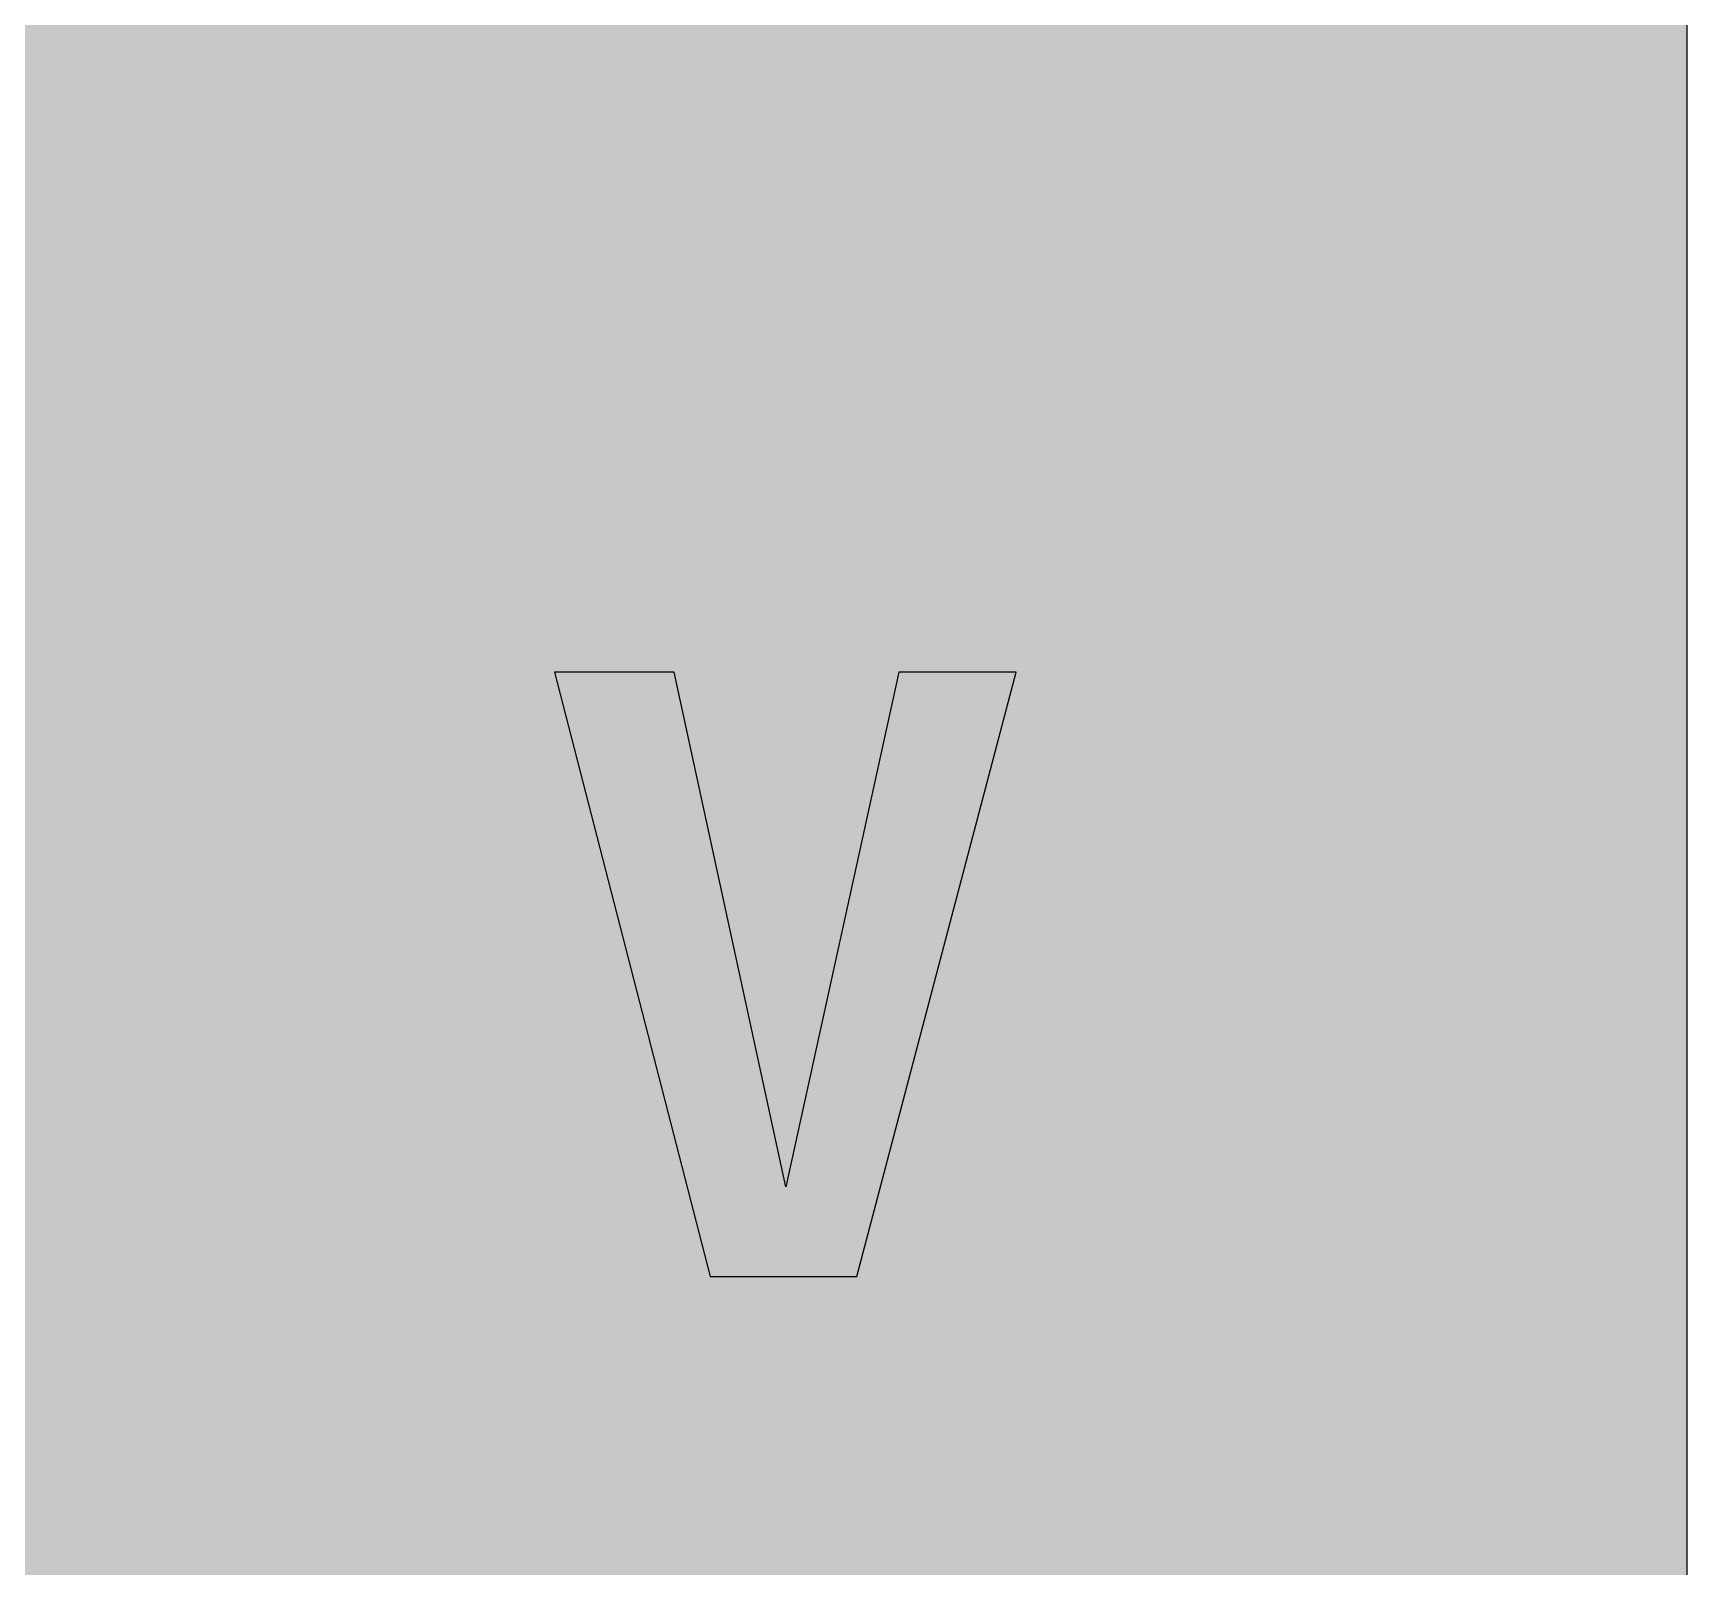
# Model space of a CAD drawing. Header units: millimetres. Extents: x 0 to 212, y 0 to 212.
# Drawn here: x 161.5 to 211.7, y 105.9 to 152.5 of the extents above; entities that cross this region are included whole.
import ezdxf

# ---------------------------------------------------------------- set-up
doc = ezdxf.new("R2010")
doc.units = ezdxf.units.MM

msp = doc.modelspace()

# ---------------------------------------------------------------- hatches: boundary and pattern name
for color, points in [(254, [(14.1633, 0.0536), (13.9878, 0.0533), (13.8125, 0.0559), (13.6373, 0.061), (13.462, 0.0686), (13.2893, 0.0787), (13.114, 0.0914), (12.9413, 0.1041), (12.7686, 0.1219), (12.5959, 0.1397), (12.4231, 0.16), (12.2504, 0.1829), (12.0777, 0.2057), (11.9075, 0.2337), (11.7373, 0.2616), (11.5672, 0.2921), (11.397, 0.3251), (11.2268, 0.3607), (11.0592, 0.3988), (10.8915, 0.4369), (10.7239, 0.4775), (10.5562, 0.5207), (10.3886, 0.5664), (10.2235, 0.6121), (10.0584, 0.6629), (9.8933, 0.7137), (9.7307, 0.7671), (9.5682, 0.8204), (9.4056, 0.8788), (9.2431, 0.9373), (9.083, 0.9982), (8.923, 1.0617), (8.763, 1.1252), (8.6055, 1.1938), (8.4455, 1.2624), (8.2906, 1.331), (8.1331, 1.4046), (7.9781, 1.4783), (7.8232, 1.5545), (7.6708, 1.6332), (7.5184, 1.7145), (7.366, 1.7958), (7.2161, 1.8796), (7.0663, 1.966), (6.919, 2.0523), (6.7716, 2.1438), (6.6243, 2.2352), (6.4795, 2.3266), (6.3348, 2.4232), (6.19, 2.5197), (6.0477, 2.6187), (5.908, 2.7178), (5.7683, 2.8194), (5.6286, 2.9235), (5.4915, 3.0302), (5.3543, 3.1369), (5.2197, 3.2461), (5.0851, 3.3579), (4.953, 3.4722), (4.8209, 3.5865), (4.6914, 3.7033), (4.5644, 3.8202), (4.4348, 3.9395), (4.3104, 4.0615), (4.1859, 4.1859), (4.0615, 4.3104), (3.9395, 4.4348), (3.8202, 4.5618), (3.7033, 4.6914), (3.5865, 4.8209), (3.4722, 4.953), (3.3579, 5.0851), (3.2487, 5.2197), (3.1369, 5.3543), (3.0302, 5.4915), (2.9235, 5.6286), (2.8194, 5.7683), (2.7178, 5.908), (2.6187, 6.0477), (2.5197, 6.19), (2.4232, 6.3348), (2.3266, 6.477), (2.2352, 6.6243), (2.1438, 6.7691), (2.0523, 6.9164), (1.966, 7.0663), (1.8796, 7.2161), (1.7958, 7.366), (1.7145, 7.5184), (1.6332, 7.6708), (1.5545, 7.8232), (1.4783, 7.9781), (1.4046, 8.1331), (1.331, 8.2906), (1.2598, 8.4455), (1.1913, 8.603), (1.1252, 8.763), (1.0592, 8.923), (0.9982, 9.083), (0.9373, 9.2431), (0.8763, 9.4056), (0.8204, 9.5682), (0.7645, 9.7307), (0.7112, 9.8933), (0.6604, 10.0584), (0.6121, 10.2235), (0.5639, 10.3911), (0.5207, 10.5562), (0.4775, 10.7239), (0.4343, 10.8915), (0.3962, 11.0592), (0.3607, 11.2268), (0.3251, 11.397), (0.2921, 11.5672), (0.2616, 11.7373), (0.2311, 11.9075), (0.2057, 12.0802), (0.1803, 12.2504), (0.1575, 12.4231), (0.1372, 12.5959), (0.1194, 12.7686), (0.1041, 12.9413), (0.0889, 13.1166), (0.0787, 13.2893), (0.0686, 13.4645), (0.061, 13.6373), (0.0559, 13.8125), (0.0508, 13.9878), (0.0508, 14.163), (0.0522, 197.6092), (0.0508, 197.7822), (0.0559, 197.9574), (0.061, 198.1327), (0.0686, 198.308), (0.0787, 198.4807), (0.0889, 198.6559), (0.1041, 198.8287), (0.1194, 199.0014), (0.1372, 199.1741), (0.1575, 199.3468), (0.1803, 199.5195), (0.2057, 199.6923), (0.2311, 199.8624), (0.2616, 200.0326), (0.2921, 200.2028), (0.3251, 200.373), (0.3607, 200.5432), (0.3962, 200.7108), (0.4343, 200.8784), (0.4775, 201.0461), (0.5207, 201.2137), (0.5639, 201.3814), (0.6121, 201.5465), (0.6604, 201.7116), (0.7112, 201.8767), (0.7645, 202.0392), (0.8204, 202.2018), (0.8763, 202.3643), (0.9373, 202.5269), (0.9982, 202.6869), (1.0592, 202.8469), (1.1252, 203.007), (1.1913, 203.1644), (1.2598, 203.3245), (1.331, 203.4794), (1.4046, 203.6369), (1.4783, 203.7918), (1.5545, 203.9468), (1.6332, 204.0992), (1.7145, 204.2516), (1.7958, 204.404), (1.8796, 204.5538), (1.966, 204.7037), (2.0523, 204.851), (2.1438, 204.9983), (2.2352, 205.1456), (2.3266, 205.2904), (2.4232, 205.4352), (2.5197, 205.58), (2.6187, 205.7222), (2.7178, 205.8619), (2.8194, 206.0016), (2.9235, 206.1413), (3.0302, 206.2785), (3.1369, 206.4156), (3.2487, 206.5503), (3.3579, 206.6849), (3.4722, 206.817), (3.5865, 206.949), (3.7033, 207.0786), (3.8202, 207.2056), (3.9395, 207.3351), (4.0615, 207.4596), (4.1859, 207.584), (4.3104, 207.7085), (4.4348, 207.8304), (4.5644, 207.9498), (4.6914, 208.0666), (4.8209, 208.1835), (4.953, 208.2978), (5.0851, 208.4121), (5.2197, 208.5213), (5.3543, 208.6331), (5.4915, 208.7397), (5.6286, 208.8464), (5.7683, 208.9506), (5.908, 209.0522), (6.0477, 209.1512), (6.19, 209.2503), (6.3348, 209.3468), (6.4795, 209.4433), (6.6243, 209.5348), (6.7716, 209.6262), (6.919, 209.7176), (7.0663, 209.804), (7.2161, 209.8904), (7.366, 209.9742), (7.5184, 210.0555), (7.6708, 210.1367), (7.8232, 210.2155), (7.9781, 210.2917), (8.1331, 210.3653), (8.2906, 210.439), (8.4455, 210.5101), (8.6055, 210.5787), (8.763, 210.6447), (8.923, 210.7108), (9.083, 210.7717), (9.2431, 210.8327), (9.4056, 210.8937), (9.5682, 210.9495), (9.7307, 211.0054), (9.8933, 211.0588), (10.0584, 211.1096), (10.2235, 211.1578), (10.3886, 211.2061), (10.5562, 211.2493), (10.7239, 211.2924), (10.8915, 211.3356), (11.0592, 211.3737), (11.2268, 211.4093), (11.397, 211.4448), (11.5672, 211.4779), (11.7373, 211.5083), (11.9075, 211.5388), (12.0777, 211.5642), (12.2504, 211.5896), (12.4231, 211.6125), (12.5959, 211.6328), (12.7686, 211.6506), (12.9413, 211.6658), (13.114, 211.6811), (13.2893, 211.6912), (13.462, 211.7014), (13.6373, 211.709), (13.8125, 211.7141), (13.9878, 211.7192), (14.163, 211.7192), (197.6078, 211.7203), (197.7822, 211.7192), (197.9574, 211.7141), (198.1327, 211.709), (198.3054, 211.7014), (198.4807, 211.6912), (198.6534, 211.6811), (198.8287, 211.6658), (199.0014, 211.6506), (199.1741, 211.6328), (199.3468, 211.6125), (199.5195, 211.5896), (199.6897, 211.5642), (199.8624, 211.5388), (200.0326, 211.5083), (200.2028, 211.4779), (200.373, 211.4448), (200.5432, 211.4093), (200.7108, 211.3737), (200.8784, 211.3356), (201.0461, 211.2924), (201.2137, 211.2493), (201.3788, 211.2061), (201.5465, 211.1578), (201.7116, 211.1096), (201.8767, 211.0588), (202.0392, 211.0054), (202.2018, 210.9495), (202.3643, 210.8937), (202.5269, 210.8327), (202.6869, 210.7717), (202.8469, 210.7108), (203.007, 210.6447), (203.167, 210.5787), (203.3245, 210.5101), (203.4794, 210.439), (203.6369, 210.3653), (203.7918, 210.2917), (203.9468, 210.2155), (204.0992, 210.1367), (204.2516, 210.0555), (204.404, 209.9742), (204.5538, 209.8904), (204.7037, 209.804), (204.8535, 209.7176), (205.0009, 209.6262), (205.1456, 209.5348), (205.293, 209.4433), (205.4352, 209.3468), (205.58, 209.2503), (205.7222, 209.1512), (205.8619, 209.0522), (206.0016, 208.9506), (206.1413, 208.8464), (206.2785, 208.7397), (206.4156, 208.6331), (206.5503, 208.5213), (206.6849, 208.4121), (206.817, 208.2978), (206.949, 208.1835), (207.0786, 208.0666), (207.2081, 207.9498), (207.3351, 207.8304), (207.4596, 207.7085), (207.584, 207.584), (207.7085, 207.4596), (207.8304, 207.3351), (207.9498, 207.2056), (208.0666, 207.0786), (208.1835, 206.949), (208.2978, 206.817), (208.4121, 206.6849), (208.5238, 206.5503), (208.6331, 206.4156), (208.7397, 206.2785), (208.8464, 206.1413), (208.9506, 206.0016), (209.0522, 205.8619), (209.1512, 205.7222), (209.2503, 205.58), (209.3468, 205.4352), (209.4433, 205.2904), (209.5348, 205.1456), (209.6262, 204.9983), (209.7176, 204.851), (209.804, 204.7037), (209.8904, 204.5538), (209.9742, 204.404), (210.0555, 204.2516), (210.1367, 204.0992), (210.2155, 203.9468), (210.2917, 203.7918), (210.3653, 203.6369), (210.439, 203.4794), (210.5076, 203.3245), (210.5762, 203.1644), (210.6447, 203.007), (210.7082, 202.8469), (210.7717, 202.6869), (210.8327, 202.5269), (210.8911, 202.3643), (210.9495, 202.2018), (211.0029, 202.0392), (211.0562, 201.8767), (211.107, 201.7116), (211.1578, 201.5465), (211.2035, 201.3814), (211.2493, 201.2137), (211.2924, 201.0461), (211.3331, 200.8784), (211.3712, 200.7108), (211.4093, 200.5432), (211.4448, 200.373), (211.4779, 200.2028), (211.5083, 200.0326), (211.5363, 199.8624), (211.5642, 199.6923), (211.5871, 199.5195), (211.6099, 199.3468), (211.6303, 199.1741), (211.648, 199.0014), (211.6658, 198.8287), (211.6785, 198.6559), (211.6912, 198.4807), (211.7014, 198.308), (211.709, 198.1327), (211.7141, 197.9574), (211.7166, 197.7822), (211.7166, 197.6069), (211.7189, 14.1647), (211.7166, 13.9878), (211.7141, 13.8125), (211.709, 13.6373), (211.7014, 13.4645), (211.6912, 13.2893), (211.6785, 13.1166), (211.6658, 12.9413), (211.648, 12.7686), (211.6303, 12.5959), (211.6099, 12.4231), (211.5871, 12.2504), (211.5642, 12.0802), (211.5363, 11.9075), (211.5083, 11.7373), (211.4779, 11.5672), (211.4448, 11.397), (211.4093, 11.2268), (211.3712, 11.0592), (211.3331, 10.8915), (211.2924, 10.7239), (211.2493, 10.5562), (211.2035, 10.3911), (211.1578, 10.2235), (211.107, 10.0584), (211.0562, 9.8933), (211.0029, 9.7307), (210.9495, 9.5682), (210.8911, 9.4056), (210.8327, 9.2431), (210.7717, 9.083), (210.7082, 8.923), (210.6447, 8.763), (210.5762, 8.603), (210.5076, 8.4455), (210.439, 8.2906), (210.3653, 8.1331), (210.2917, 7.9781), (210.2155, 7.8232), (210.1367, 7.6708), (210.0555, 7.5184), (209.9742, 7.366), (209.8904, 7.2161), (209.804, 7.0663), (209.7176, 6.9164), (209.6262, 6.7691), (209.5348, 6.6243), (209.4433, 6.477), (209.3468, 6.3348), (209.2503, 6.19), (209.1512, 6.0477), (209.0522, 5.908), (208.9506, 5.7683), (208.8464, 5.6286), (208.7397, 5.4915), (208.6331, 5.3543), (208.5238, 5.2197), (208.4121, 5.0851), (208.2978, 4.953), (208.1835, 4.8209), (208.0666, 4.6914), (207.9498, 4.5618), (207.8304, 4.4348), (207.7085, 4.3104), (207.584, 4.1859), (207.4596, 4.0615), (207.3351, 3.9395), (207.2081, 3.8202), (207.0786, 3.7033), (206.949, 3.5865), (206.817, 3.4722), (206.6849, 3.3579), (206.5503, 3.2461), (206.4156, 3.1369), (206.2785, 3.0302), (206.1413, 2.9235), (206.0016, 2.8194), (205.8619, 2.7178), (205.7222, 2.6187), (205.58, 2.5197), (205.4352, 2.4232), (205.293, 2.3266), (205.1456, 2.2352), (205.0009, 2.1438), (204.8535, 2.0523), (204.7037, 1.966), (204.5538, 1.8796), (204.404, 1.7958), (204.2516, 1.7145), (204.0992, 1.6332), (203.9468, 1.5545), (203.7918, 1.4783), (203.6369, 1.4046), (203.4794, 1.331), (203.3245, 1.2624), (203.167, 1.1938), (203.007, 1.1252), (202.8469, 1.0617), (202.6869, 0.9982), (202.5269, 0.9373), (202.3643, 0.8788), (202.2018, 0.8204), (202.0392, 0.7671), (201.8767, 0.7137), (201.7116, 0.6629), (201.5465, 0.6121), (201.3788, 0.5664), (201.2137, 0.5207), (201.0461, 0.4775), (200.8784, 0.4369), (200.7108, 0.3988), (200.5432, 0.3607), (200.373, 0.3251), (200.2028, 0.2921), (200.0326, 0.2616), (199.8624, 0.2337), (199.6897, 0.2057), (199.5195, 0.1829), (199.3468, 0.16), (199.1741, 0.1397), (199.0014, 0.1219), (198.8287, 0.1041), (198.6534, 0.0914), (198.4807, 0.0787), (198.3054, 0.0686), (198.1327, 0.061), (197.9574, 0.0559), (197.7822, 0.0533), (197.6069, 0.0533)]), (59, [(191.3639, 133.0494), (187.802, 133.0494), (184.3786, 117.4224), (180.993, 133.0494), (177.359, 133.0494), (182.0855, 114.7064), (186.5313, 114.7064)])]:
    msp.add_hatch(color=color).paths.add_polyline_path(points)
h = msp.add_hatch(color=59)
h.paths.add_polyline_path([(14.1633, 3.5814), (13.8887, 3.5839), (13.6169, 3.5941), (13.3477, 3.6119), (13.081, 3.6347), (12.8143, 3.6652), (12.5501, 3.7008), (12.2885, 3.7465), (12.0294, 3.7948), (11.7729, 3.8506), (11.5164, 3.9141), (11.2649, 3.9827), (11.016, 4.0564), (10.7671, 4.1351), (10.5232, 4.2215), (10.2819, 4.3129), (10.0432, 4.412), (9.8069, 4.5161), (9.5733, 4.6228), (9.3447, 4.7371), (9.1186, 4.8565), (8.8951, 4.9809), (8.6741, 5.113), (8.4582, 5.2476), (8.2448, 5.3873), (8.0366, 5.5321), (7.8308, 5.682), (7.6276, 5.8369), (7.4295, 5.9969), (7.2365, 6.1595), (7.046, 6.3297), (6.8605, 6.5024), (6.6777, 6.6802), (6.5024, 6.8605), (6.3271, 7.046), (6.1595, 7.2365), (5.9969, 7.432), (5.8369, 7.6302), (5.682, 7.8308), (5.5321, 8.0366), (5.3873, 8.2448), (5.2451, 8.4582), (5.1105, 8.6741), (4.9809, 8.8951), (4.8565, 9.1186), (4.7371, 9.3447), (4.6228, 9.5758), (4.5136, 9.8069), (4.4094, 10.0432), (4.3129, 10.2819), (4.2215, 10.5232), (4.1351, 10.7696), (4.0538, 11.016), (3.9802, 11.2649), (3.9116, 11.5189), (3.8506, 11.7729), (3.7948, 12.0294), (3.744, 12.2911), (3.7008, 12.5527), (3.6627, 12.8143), (3.6322, 13.081), (3.6093, 13.3502), (3.5916, 13.6195), (3.5814, 13.8913), (3.5789, 14.163), (3.58, 197.6092), (3.5814, 197.8812), (3.5916, 198.153), (3.6093, 198.4223), (3.6322, 198.689), (3.6627, 198.9557), (3.7008, 199.2198), (3.744, 199.4814), (3.7948, 199.7405), (3.8506, 199.9971), (3.9116, 200.2536), (3.9802, 200.5051), (4.0538, 200.754), (4.1351, 201.0029), (4.2215, 201.2467), (4.3129, 201.488), (4.4094, 201.7268), (4.5136, 201.963), (4.6228, 202.1967), (4.7371, 202.4253), (4.8565, 202.6514), (4.9809, 202.8749), (5.1105, 203.0959), (5.2451, 203.3118), (5.3873, 203.5251), (5.5321, 203.7334), (5.682, 203.9391), (5.8369, 204.1423), (5.9969, 204.3405), (6.1595, 204.5335), (6.3271, 204.724), (6.5024, 204.9094), (6.6777, 205.0923), (6.8605, 205.2676), (7.046, 205.4428), (7.2365, 205.6105), (7.4295, 205.773), (7.6276, 205.933), (7.8308, 206.088), (8.0366, 206.2378), (8.2448, 206.3826), (8.4582, 206.5249), (8.6741, 206.6595), (8.8951, 206.789), (9.1186, 206.9135), (9.3447, 207.0329), (9.5733, 207.1472), (9.8069, 207.2564), (10.0432, 207.3605), (10.2819, 207.457), (10.5232, 207.5485), (10.7671, 207.6348), (11.016, 207.7161), (11.2649, 207.7898), (11.5164, 207.8584), (11.7729, 207.9193), (12.0294, 207.9752), (12.2885, 208.026), (12.5501, 208.0692), (12.8143, 208.1073), (13.081, 208.1378), (13.3477, 208.1606), (13.6169, 208.1784), (13.8887, 208.1886), (14.163, 208.1911), (197.6078, 208.1925), (197.8787, 208.1886), (198.1505, 208.1784), (198.4197, 208.1606), (198.689, 208.1378), (198.9557, 208.1073), (199.2173, 208.0692), (199.4789, 208.026), (199.7405, 207.9752), (199.9971, 207.9193), (200.2511, 207.8584), (200.5051, 207.7898), (200.754, 207.7161), (201.0004, 207.6348), (201.2467, 207.5485), (201.488, 207.457), (201.7268, 207.3605), (201.963, 207.2564), (202.1942, 207.1472), (202.4253, 207.0329), (202.6514, 206.9135), (202.8749, 206.789), (203.0959, 206.6595), (203.3118, 206.5249), (203.5251, 206.3826), (203.7334, 206.2378), (203.9391, 206.088), (204.1398, 205.933), (204.3379, 205.773), (204.5335, 205.6105), (204.724, 205.4428), (204.9094, 205.2676), (205.0898, 205.0923), (205.2676, 204.9094), (205.4403, 204.724), (205.6105, 204.5335), (205.773, 204.3405), (205.933, 204.1423), (206.088, 203.9391), (206.2378, 203.7334), (206.3826, 203.5251), (206.5223, 203.3118), (206.6569, 203.0959), (206.789, 202.8749), (206.9135, 202.6514), (207.0329, 202.4253), (207.1472, 202.1967), (207.2538, 201.963), (207.358, 201.7268), (207.457, 201.488), (207.5485, 201.2467), (207.6348, 201.0029), (207.7136, 200.754), (207.7872, 200.5051), (207.8558, 200.2536), (207.9193, 199.9971), (207.9752, 199.7405), (208.0235, 199.4814), (208.0692, 199.2198), (208.1047, 198.9557), (208.1352, 198.689), (208.1581, 198.4223), (208.1759, 198.153), (208.186, 197.8812), (208.1911, 197.6069), (208.1911, 14.1647), (208.186, 13.8913), (208.1759, 13.6195), (208.1581, 13.3502), (208.1352, 13.081), (208.1047, 12.8143), (208.0692, 12.5527), (208.0235, 12.2911), (207.9752, 12.0294), (207.9193, 11.7729), (207.8558, 11.5189), (207.7872, 11.2649), (207.7136, 11.016), (207.6348, 10.7696), (207.5485, 10.5232), (207.457, 10.2819), (207.358, 10.0432), (207.2538, 9.8069), (207.1472, 9.5758), (207.0329, 9.3447), (206.9135, 9.1186), (206.789, 8.8951), (206.6569, 8.6741), (206.5223, 8.4582), (206.3826, 8.2448), (206.2378, 8.0366), (206.088, 7.8308), (205.933, 7.6302), (205.773, 7.432), (205.6105, 7.2365), (205.4403, 7.046), (205.2676, 6.8605), (205.0898, 6.6802), (204.9094, 6.5024), (204.724, 6.3297), (204.5335, 6.1595), (204.3379, 5.9969), (204.1398, 5.8369), (203.9391, 5.682), (203.7334, 5.5321), (203.5251, 5.3873), (203.3118, 5.2476), (203.0959, 5.113), (202.8749, 4.9809), (202.6514, 4.8565), (202.4253, 4.7371), (202.1942, 4.6228), (201.963, 4.5161), (201.7268, 4.412), (201.488, 4.3129), (201.2467, 4.2215), (201.0004, 4.1351), (200.754, 4.0564), (200.5051, 3.9827), (200.2511, 3.9141), (199.9971, 3.8506), (199.7405, 3.7948), (199.4789, 3.7465), (199.2173, 3.7008), (198.9557, 3.6652), (198.689, 3.6347), (198.4197, 3.6119), (198.1505, 3.5941), (197.8787, 3.5839), (197.6069, 3.5789)])
h.paths.add_polyline_path([(14.1633, 8.8731), (14.0259, 8.8748), (13.8887, 8.8798), (13.7541, 8.8875), (13.622, 8.9002), (13.4874, 8.9154), (13.3553, 8.9332), (13.2258, 8.9535), (13.0962, 8.9789), (12.9667, 9.0068), (12.8397, 9.0373), (12.7127, 9.0729), (12.5882, 9.1084), (12.4663, 9.1491), (12.3419, 9.1923), (12.2225, 9.238), (12.1031, 9.2888), (11.9837, 9.3396), (11.8694, 9.3929), (11.7526, 9.4513), (11.6408, 9.5098), (11.5291, 9.5733), (11.4198, 9.6368), (11.3106, 9.7053), (11.2039, 9.7765), (11.0998, 9.8476), (10.9957, 9.9238), (10.8966, 10), (10.7975, 10.0787), (10.6985, 10.1625), (10.6045, 10.2464), (10.5105, 10.3327), (10.4216, 10.4216), (10.3327, 10.5131), (10.2464, 10.6045), (10.16, 10.701), (10.0787, 10.7975), (10, 10.8966), (9.9212, 10.9982), (9.8476, 11.0998), (9.7739, 11.2039), (9.7053, 11.3106), (9.6368, 11.4198), (9.5707, 11.5291), (9.5098, 11.6408), (9.4488, 11.7551), (9.3929, 11.8694), (9.337, 11.9863), (9.2862, 12.1031), (9.238, 12.2225), (9.1923, 12.3444), (9.1491, 12.4663), (9.1084, 12.5908), (9.0703, 12.7152), (9.0373, 12.8397), (9.0068, 12.9692), (8.9789, 13.0962), (8.9535, 13.2258), (8.9306, 13.3579), (8.9129, 13.4899), (8.8976, 13.622), (8.8849, 13.7566), (8.8773, 13.8913), (8.8722, 14.0259), (8.8697, 14.163), (8.8717, 197.6092), (8.8722, 197.7441), (8.8773, 197.8812), (8.8849, 198.0159), (8.8976, 198.1479), (8.9129, 198.2826), (8.9306, 198.4146), (8.9535, 198.5442), (8.9789, 198.6737), (9.0068, 198.8033), (9.0373, 198.9303), (9.0703, 199.0573), (9.1084, 199.1817), (9.1491, 199.3036), (9.1923, 199.4281), (9.238, 199.5475), (9.2862, 199.6669), (9.337, 199.7862), (9.3929, 199.9005), (9.4488, 200.0174), (9.5098, 200.1291), (9.5707, 200.2409), (9.6368, 200.3501), (9.7053, 200.4593), (9.7739, 200.566), (9.8476, 200.6702), (9.9212, 200.7743), (10, 200.8734), (10.0787, 200.9724), (10.16, 201.0715), (10.2464, 201.1655), (10.3327, 201.2594), (10.4216, 201.3483), (10.5105, 201.4372), (10.6045, 201.5236), (10.6985, 201.61), (10.7975, 201.6912), (10.8966, 201.77), (10.9957, 201.8487), (11.0998, 201.9224), (11.2039, 201.996), (11.3106, 202.0646), (11.4198, 202.1332), (11.5291, 202.1992), (11.6408, 202.2602), (11.7526, 202.3212), (11.8694, 202.377), (11.9837, 202.4329), (12.1031, 202.4837), (12.2225, 202.532), (12.3419, 202.5777), (12.4663, 202.6209), (12.5882, 202.6615), (12.7127, 202.6996), (12.8397, 202.7326), (12.9667, 202.7631), (13.0962, 202.7911), (13.2258, 202.8165), (13.3553, 202.8393), (13.4874, 202.8571), (13.622, 202.8723), (13.7541, 202.885), (13.8887, 202.8927), (14.0259, 202.8977), (14.163, 202.9003), (197.6078, 202.9008), (197.7441, 202.8977), (197.8787, 202.8927), (198.0133, 202.885), (198.1479, 202.8723), (198.28, 202.8571), (198.4121, 202.8393), (198.5442, 202.8165), (198.6737, 202.7911), (198.8007, 202.7631), (198.9303, 202.7326), (199.0547, 202.6996), (199.1792, 202.6615), (199.3036, 202.6209), (199.4256, 202.5777), (199.5475, 202.532), (199.6669, 202.4837), (199.7837, 202.4329), (199.9005, 202.377), (200.0148, 202.3212), (200.1291, 202.2602), (200.2409, 202.1992), (200.3501, 202.1332), (200.4593, 202.0646), (200.566, 201.996), (200.6702, 201.9224), (200.7718, 201.8487), (200.8734, 201.77), (200.9724, 201.6912), (201.0689, 201.61), (201.1655, 201.5236), (201.2569, 201.4372), (201.3483, 201.3483), (201.4372, 201.2594), (201.5236, 201.1655), (201.6074, 201.0715), (201.6912, 200.9724), (201.77, 200.8734), (201.8462, 200.7743), (201.9224, 200.6702), (201.9935, 200.566), (202.0646, 200.4593), (202.1332, 200.3501), (202.1967, 200.2409), (202.2602, 200.1291), (202.3186, 200.0174), (202.377, 199.9005), (202.4304, 199.7862), (202.4812, 199.6669), (202.532, 199.5475), (202.5777, 199.4281), (202.6209, 199.3036), (202.6615, 199.1817), (202.6971, 199.0573), (202.7326, 198.9303), (202.7631, 198.8033), (202.7911, 198.6737), (202.8165, 198.5442), (202.8368, 198.4146), (202.8546, 198.2826), (202.8698, 198.1479), (202.8825, 198.0159), (202.8901, 197.8812), (202.8952, 197.7441), (202.8977, 197.6069), (202.8994, 14.1647), (202.8952, 14.0259), (202.8901, 13.8913), (202.8825, 13.7566), (202.8698, 13.622), (202.8546, 13.4899), (202.8368, 13.3579), (202.8165, 13.2258), (202.7911, 13.0962), (202.7631, 12.9692), (202.7326, 12.8397), (202.6971, 12.7152), (202.6615, 12.5908), (202.6209, 12.4663), (202.5777, 12.3444), (202.532, 12.2225), (202.4812, 12.1031), (202.4304, 11.9863), (202.377, 11.8694), (202.3186, 11.7551), (202.2602, 11.6408), (202.1967, 11.5291), (202.1332, 11.4198), (202.0646, 11.3106), (201.9935, 11.2039), (201.9224, 11.0998), (201.8462, 10.9982), (201.77, 10.8966), (201.6912, 10.7975), (201.6074, 10.701), (201.5236, 10.6045), (201.4372, 10.5131), (201.3483, 10.4216), (201.2569, 10.3327), (201.1655, 10.2464), (201.0689, 10.1625), (200.9724, 10.0787), (200.8734, 10), (200.7718, 9.9238), (200.6702, 9.8476), (200.566, 9.7765), (200.4593, 9.7053), (200.3501, 9.6368), (200.2409, 9.5733), (200.1291, 9.5098), (200.0148, 9.4513), (199.9005, 9.3929), (199.7837, 9.3396), (199.6669, 9.2888), (199.5475, 9.238), (199.4256, 9.1923), (199.3036, 9.1491), (199.1792, 9.1084), (199.0547, 9.0729), (198.9303, 9.0373), (198.8007, 9.0068), (198.6737, 8.9789), (198.5442, 8.9535), (198.4121, 8.9332), (198.28, 8.9154), (198.1479, 8.9002), (198.0133, 8.8875), (197.8787, 8.8798), (197.7441, 8.8748), (197.6069, 8.8722)], flags=16)
h = msp.add_hatch(color=59)
edge = h.paths.add_edge_path()
edge.add_line((168.752, 114.3536), (168.9303, 114.3533))
edge.add_line((168.9303, 114.3533), (169.1081, 114.3584))
edge.add_line((169.1081, 114.3584), (169.2834, 114.366))
edge.add_line((169.2834, 114.366), (169.4561, 114.3787))
edge.add_line((169.4561, 114.3787), (169.6263, 114.394))
edge.add_line((169.6263, 114.394), (169.7939, 114.4143))
edge.add_line((169.7939, 114.4143), (169.9616, 114.4346))
edge.add_line((169.9616, 114.4346), (170.1267, 114.4626))
edge.add_line((170.1267, 114.4626), (170.2892, 114.493))
edge.add_line((170.2892, 114.493), (170.4467, 114.5261))
edge.add_line((170.4467, 114.5261), (170.6067, 114.5642))
edge.add_line((170.6067, 114.5642), (170.7617, 114.6048))
edge.add_line((170.7617, 114.6048), (170.9141, 114.6505))
edge.add_line((170.9141, 114.6505), (171.0639, 114.7013))
edge.add_line((171.0639, 114.7013), (171.2138, 114.7547))
edge.add_line((171.2138, 114.7547), (171.3586, 114.8131))
edge.add_line((171.3586, 114.8131), (171.5033, 114.8766))
edge.add_line((171.5033, 114.8766), (171.643, 114.9426))
edge.add_line((171.643, 114.9426), (171.7827, 115.0137))
edge.add_line((171.7827, 115.0137), (171.9199, 115.0899))
edge.add_line((171.9199, 115.0899), (172.052, 115.1712))
edge.add_line((172.052, 115.1712), (172.1841, 115.255))
edge.add_line((172.1841, 115.255), (172.3111, 115.3465))
edge.add_line((172.3111, 115.3465), (172.4381, 115.4405))
edge.add_line((172.4381, 115.4405), (172.5625, 115.5395))
edge.add_line((172.5625, 115.5395), (172.6819, 115.6437))
edge.add_line((172.6819, 115.6437), (172.8013, 115.7529))
edge.add_line((172.8013, 115.7529), (172.9156, 115.8672))
edge.add_line((172.9156, 115.8672), (173.0273, 115.9866))
edge.add_line((173.0273, 115.9866), (173.1391, 116.111))
edge.add_line((173.1391, 116.111), (173.2458, 116.2406))
edge.add_line((173.2458, 116.2406), (173.3499, 116.3752))
edge.add_line((173.3499, 116.3752), (173.4515, 116.5174))
edge.add_line((173.4515, 116.5174), (173.5506, 116.6622))
edge.add_line((173.5506, 116.6622), (173.6446, 116.8121))
edge.add_line((173.6446, 116.8121), (173.7385, 116.9695))
edge.add_line((173.7385, 116.9695), (173.8274, 117.1321))
edge.add_line((173.8274, 117.1321), (173.9163, 117.2997))
edge.add_line((173.9163, 117.2997), (174.0002, 117.475))
edge.add_line((174.0002, 117.475), (174.0814, 117.6528))
edge.add_line((174.0814, 117.6528), (174.1576, 117.8382))
edge.add_line((174.1576, 117.8382), (174.2338, 118.0313))
edge.add_line((174.2338, 118.0313), (174.305, 118.2294))
edge.add_line((174.305, 118.2294), (174.3735, 118.4326))
edge.add_line((174.3735, 118.4326), (174.4396, 118.6409))
edge.add_line((174.4396, 118.6409), (174.5031, 118.8568))
edge.add_line((174.5031, 118.8568), (174.5615, 119.0803))
edge.add_line((174.5615, 119.0803), (174.6199, 119.3089))
edge.add_line((174.6199, 119.3089), (174.6707, 119.5426))
edge.add_line((174.6707, 119.5426), (174.7215, 119.7839))
edge.add_line((174.7215, 119.7839), (174.7672, 120.0328))
edge.add_line((174.7672, 120.0328), (174.8104, 120.2868))
edge.add_line((174.8104, 120.2868), (174.8511, 120.5484))
edge.add_line((174.8511, 120.5484), (174.8892, 120.8151))
edge.add_line((174.8892, 120.8151), (174.9222, 121.0894))
edge.add_line((174.9222, 121.0894), (174.9501, 121.3714))
edge.add_line((174.9501, 121.3714), (174.9781, 121.6584))
edge.add_line((174.9781, 121.6584), (175.0009, 121.9556))
edge.add_line((175.0009, 121.9556), (175.0212, 122.2578))
edge.add_line((175.0212, 122.2578), (175.0365, 122.5677))
edge.add_line((175.0365, 122.5677), (175.0492, 122.8827))
edge.add_line((175.0492, 122.8827), (175.0568, 123.2078))
edge.add_line((175.0568, 123.2078), (175.0619, 123.538))
edge.add_line((175.0619, 123.538), (175.0644, 123.8783))
edge.add_line((175.0644, 123.8783), (175.0619, 124.2162))
edge.add_line((175.0619, 124.2162), (175.0568, 124.5464))
edge.add_line((175.0568, 124.5464), (175.0492, 124.8715))
edge.add_line((175.0492, 124.8715), (175.0365, 125.1864))
edge.add_line((175.0365, 125.1864), (175.0212, 125.4963))
edge.add_line((175.0212, 125.4963), (175.0009, 125.7986))
edge.add_line((175.0009, 125.7986), (174.9781, 126.0958))
edge.add_line((174.9781, 126.0958), (174.9501, 126.3828))
edge.add_line((174.9501, 126.3828), (174.9222, 126.6647))
edge.add_line((174.9222, 126.6647), (174.8892, 126.939))
edge.add_line((174.8892, 126.939), (174.8511, 127.2057))
edge.add_line((174.8511, 127.2057), (174.8104, 127.4674))
edge.add_line((174.8104, 127.4674), (174.7672, 127.7214))
edge.add_line((174.7672, 127.7214), (174.7215, 127.9703))
edge.add_line((174.7215, 127.9703), (174.6707, 128.2116))
edge.add_line((174.6707, 128.2116), (174.6199, 128.4453))
edge.add_line((174.6199, 128.4453), (174.5615, 128.6739))
edge.add_line((174.5615, 128.6739), (174.5031, 128.8974))
edge.add_line((174.5031, 128.8974), (174.4396, 129.1133))
edge.add_line((174.4396, 129.1133), (174.3735, 129.3216))
edge.add_line((174.3735, 129.3216), (174.305, 129.5248))
edge.add_line((174.305, 129.5248), (174.2338, 129.7229))
edge.add_line((174.2338, 129.7229), (174.1576, 129.9134))
edge.add_line((174.1576, 129.9134), (174.0814, 130.0988))
edge.add_line((174.0814, 130.0988), (174.0002, 130.2791))
edge.add_line((174.0002, 130.2791), (173.9163, 130.4519))
edge.add_line((173.9163, 130.4519), (173.8274, 130.622))
edge.add_line((173.8274, 130.622), (173.7385, 130.7846))
edge.add_line((173.7385, 130.7846), (173.6446, 130.9395))
edge.add_line((173.6446, 130.9395), (173.5506, 131.0919))
edge.add_line((173.5506, 131.0919), (173.4515, 131.2367))
edge.add_line((173.4515, 131.2367), (173.3499, 131.3764))
edge.add_line((173.3499, 131.3764), (173.2458, 131.5136))
edge.add_line((173.2458, 131.5136), (173.1391, 131.6431))
edge.add_line((173.1391, 131.6431), (173.0273, 131.7676))
edge.add_line((173.0273, 131.7676), (172.9156, 131.887))
edge.add_line((172.9156, 131.887), (172.8013, 132.0013))
edge.add_line((172.8013, 132.0013), (172.6819, 132.1105))
edge.add_line((172.6819, 132.1105), (172.5625, 132.2146))
edge.add_line((172.5625, 132.2146), (172.4381, 132.3137))
edge.add_line((172.4381, 132.3137), (172.3111, 132.4077))
edge.add_line((172.3111, 132.4077), (172.1841, 132.4966))
edge.add_line((172.1841, 132.4966), (172.052, 132.5829))
edge.add_line((172.052, 132.5829), (171.9199, 132.6617))
edge.add_line((171.9199, 132.6617), (171.7827, 132.7379))
edge.add_line((171.7827, 132.7379), (171.643, 132.809))
edge.add_line((171.643, 132.809), (171.5033, 132.8776))
edge.add_line((171.5033, 132.8776), (171.3586, 132.9385))
edge.add_line((171.3586, 132.9385), (171.2138, 132.9969))
edge.add_line((171.2138, 132.9969), (171.0639, 133.0528))
edge.add_line((171.0639, 133.0528), (170.9141, 133.1011))
edge.add_line((170.9141, 133.1011), (170.7617, 133.1468))
edge.add_line((170.7617, 133.1468), (170.6067, 133.19))
edge.add_line((170.6067, 133.19), (170.4467, 133.2281))
edge.add_line((170.4467, 133.2281), (170.2892, 133.2611))
edge.add_line((170.2892, 133.2611), (170.1267, 133.2916))
edge.add_line((170.1267, 133.2916), (169.9616, 133.317))
edge.add_line((169.9616, 133.317), (169.7939, 133.3398))
edge.add_line((169.7939, 133.3398), (169.6263, 133.3602))
edge.add_line((169.6263, 133.3602), (169.4561, 133.3754))
edge.add_line((169.4561, 133.3754), (169.2834, 133.3856))
edge.add_line((169.2834, 133.3856), (169.1081, 133.3932))
edge.add_line((169.1081, 133.3932), (168.9303, 133.3983))
edge.add_line((168.9303, 133.3983), (168.75, 133.4008))
edge.add_line((168.75, 133.4008), (168.5722, 133.3983))
edge.add_line((168.5722, 133.3983), (168.3944, 133.3932))
edge.add_line((168.3944, 133.3932), (168.2191, 133.3856))
edge.add_line((168.2191, 133.3856), (168.0464, 133.3754))
edge.add_line((168.0464, 133.3754), (167.8737, 133.3602))
edge.add_line((167.8737, 133.3602), (167.706, 133.3398))
edge.add_line((167.706, 133.3398), (167.5384, 133.317))
edge.add_line((167.5384, 133.317), (167.3758, 133.2916))
edge.add_line((167.3758, 133.2916), (167.2133, 133.2611))
edge.add_line((167.2133, 133.2611), (167.0533, 133.2281))
edge.add_line((167.0533, 133.2281), (166.8958, 133.19))
edge.add_line((166.8958, 133.19), (166.7383, 133.1468))
edge.add_line((166.7383, 133.1468), (166.5859, 133.1011))
edge.add_line((166.5859, 133.1011), (166.436, 133.0528))
edge.add_line((166.436, 133.0528), (166.2862, 132.9969))
edge.add_line((166.2862, 132.9969), (166.1414, 132.9385))
edge.add_line((166.1414, 132.9385), (165.9966, 132.8776))
edge.add_line((165.9966, 132.8776), (165.8569, 132.809))
edge.add_line((165.8569, 132.809), (165.7172, 132.7379))
edge.add_line((165.7172, 132.7379), (165.5826, 132.6617))
edge.add_line((165.5826, 132.6617), (165.448, 132.5829))
edge.add_line((165.448, 132.5829), (165.3159, 132.4966))
edge.add_line((165.3159, 132.4966), (165.1889, 132.4077))
edge.add_line((165.1889, 132.4077), (165.0619, 132.3137))
edge.add_line((165.0619, 132.3137), (164.9374, 132.2146))
edge.add_line((164.9374, 132.2146), (164.8181, 132.1105))
edge.add_line((164.8181, 132.1105), (164.6987, 132.0013))
edge.add_line((164.6987, 132.0013), (164.5844, 131.887))
edge.add_line((164.5844, 131.887), (164.4726, 131.7676))
edge.add_line((164.4726, 131.7676), (164.3609, 131.6431))
edge.add_line((164.3609, 131.6431), (164.2542, 131.5136))
edge.add_line((164.2542, 131.5136), (164.15, 131.3764))
edge.add_line((164.15, 131.3764), (164.0484, 131.2367))
edge.add_line((164.0484, 131.2367), (163.9494, 131.0919))
edge.add_line((163.9494, 131.0919), (163.8554, 130.9395))
edge.add_line((163.8554, 130.9395), (163.7614, 130.7846))
edge.add_line((163.7614, 130.7846), (163.6725, 130.622))
edge.add_line((163.6725, 130.622), (163.5836, 130.4519))
edge.add_line((163.5836, 130.4519), (163.4998, 130.2791))
edge.add_line((163.4998, 130.2791), (163.4185, 130.0988))
edge.add_line((163.4185, 130.0988), (163.3398, 129.9134))
edge.add_line((163.3398, 129.9134), (163.2661, 129.7229))
edge.add_line((163.2661, 129.7229), (163.195, 129.5248))
edge.add_line((163.195, 129.5248), (163.1239, 129.3216))
edge.add_line((163.1239, 129.3216), (163.0604, 129.1133))
edge.add_line((163.0604, 129.1133), (162.9969, 128.8974))
edge.add_line((162.9969, 128.8974), (162.9359, 128.6739))
edge.add_line((162.9359, 128.6739), (162.88, 128.4453))
edge.add_line((162.88, 128.4453), (162.8267, 128.2116))
edge.add_line((162.8267, 128.2116), (162.7784, 127.9703))
edge.add_line((162.7784, 127.9703), (162.7302, 127.7214))
edge.add_line((162.7302, 127.7214), (162.687, 127.4674))
edge.add_line((162.687, 127.4674), (162.6489, 127.2057))
edge.add_line((162.6489, 127.2057), (162.6108, 126.939))
edge.add_line((162.6108, 126.939), (162.5778, 126.6647))
edge.add_line((162.5778, 126.6647), (162.5473, 126.3828))
edge.add_line((162.5473, 126.3828), (162.5219, 126.0958))
edge.add_line((162.5219, 126.0958), (162.499, 125.7986))
edge.add_line((162.499, 125.7986), (162.4787, 125.4963))
edge.add_line((162.4787, 125.4963), (162.4635, 125.1864))
edge.add_line((162.4635, 125.1864), (162.4508, 124.8715))
edge.add_line((162.4508, 124.8715), (162.4432, 124.5464))
edge.add_line((162.4432, 124.5464), (162.4355, 124.2162))
edge.add_line((162.4355, 124.2162), (162.4355, 123.8783))
edge.add_line((162.4355, 123.8783), (162.4355, 123.5558))
edge.add_line((162.4355, 123.5558), (162.4432, 123.2383))
edge.add_line((162.4432, 123.2383), (162.4508, 122.9284))
edge.add_line((162.4508, 122.9284), (162.4635, 122.6261))
edge.add_line((162.4635, 122.6261), (162.4787, 122.3264))
edge.add_line((162.4787, 122.3264), (162.499, 122.0368))
edge.add_line((162.499, 122.0368), (162.5219, 121.7524))
edge.add_line((162.5219, 121.7524), (162.5473, 121.473))
edge.add_line((162.5473, 121.473), (162.5778, 121.1986))
edge.add_line((162.5778, 121.1986), (162.6108, 120.9319))
edge.add_line((162.6108, 120.9319), (162.6489, 120.6729))
edge.add_line((162.6489, 120.6729), (162.687, 120.4163))
edge.add_line((162.687, 120.4163), (162.7302, 120.1674))
edge.add_line((162.7302, 120.1674), (162.7784, 119.9261))
edge.add_line((162.7784, 119.9261), (162.8267, 119.6873))
edge.add_line((162.8267, 119.6873), (162.88, 119.4562))
edge.add_line((162.88, 119.4562), (162.9359, 119.2301))
edge.add_line((162.9359, 119.2301), (162.9969, 119.0117))
edge.add_line((162.9969, 119.0117), (163.0604, 118.7958))
edge.add_line((163.0604, 118.7958), (163.1239, 118.5875))
edge.add_line((163.1239, 118.5875), (163.195, 118.3843))
edge.add_line((163.195, 118.3843), (163.2661, 118.1862))
edge.add_line((163.2661, 118.1862), (163.3398, 117.9957))
edge.add_line((163.3398, 117.9957), (163.4185, 117.8077))
edge.add_line((163.4185, 117.8077), (163.4998, 117.6274))
edge.add_line((163.4998, 117.6274), (163.5836, 117.4521))
edge.add_line((163.5836, 117.4521), (163.6725, 117.282))
edge.add_line((163.6725, 117.282), (163.7614, 117.1169))
edge.add_line((163.7614, 117.1169), (163.8554, 116.9568))
edge.add_line((163.8554, 116.9568), (163.9494, 116.8019))
edge.add_line((163.9494, 116.8019), (164.0484, 116.652))
edge.add_line((164.0484, 116.652), (164.15, 116.5073))
edge.add_line((164.15, 116.5073), (164.2542, 116.3701))
edge.add_line((164.2542, 116.3701), (164.3609, 116.2355))
edge.add_line((164.3609, 116.2355), (164.4726, 116.1059))
edge.add_line((164.4726, 116.1059), (164.5844, 115.9815))
edge.add_line((164.5844, 115.9815), (164.6987, 115.8621))
edge.add_line((164.6987, 115.8621), (164.8181, 115.7478))
edge.add_line((164.8181, 115.7478), (164.9374, 115.6386))
edge.add_line((164.9374, 115.6386), (165.0619, 115.5344))
edge.add_line((165.0619, 115.5344), (165.1889, 115.4328))
edge.add_line((165.1889, 115.4328), (165.3159, 115.3389))
edge.add_line((165.3159, 115.3389), (165.448, 115.2474))
edge.add_line((165.448, 115.2474), (165.5826, 115.1611))
edge.add_line((165.5826, 115.1611), (165.7172, 115.0798))
edge.add_line((165.7172, 115.0798), (165.8569, 115.0036))
edge.add_line((165.8569, 115.0036), (165.9966, 114.9299))
edge.add_line((165.9966, 114.9299), (166.1414, 114.8639))
edge.add_line((166.1414, 114.8639), (166.2862, 114.8004))
edge.add_line((166.2862, 114.8004), (166.436, 114.742))
edge.add_line((166.436, 114.742), (166.5859, 114.6861))
edge.add_line((166.5859, 114.6861), (166.7383, 114.6353))
edge.add_line((166.7383, 114.6353), (166.8958, 114.5896))
edge.add_line((166.8958, 114.5896), (167.0533, 114.5489))
edge.add_line((167.0533, 114.5489), (167.2133, 114.5108))
edge.add_line((167.2133, 114.5108), (167.3758, 114.4753))
edge.add_line((167.3758, 114.4753), (167.5384, 114.4473))
edge.add_line((167.5384, 114.4473), (167.706, 114.4219))
edge.add_line((167.706, 114.4219), (167.8737, 114.4016))
edge.add_line((167.8737, 114.4016), (168.0464, 114.3838))
edge.add_line((168.0464, 114.3838), (168.2191, 114.3686))
edge.add_line((168.2191, 114.3686), (168.3944, 114.361))
edge.add_line((168.3944, 114.361), (168.5722, 114.3533))
edge.add_line((168.5722, 114.3533), (168.75, 114.3533))
edge = h.paths.add_edge_path(flags=16)
edge.add_line((168.752, 130.5454), (168.8414, 130.5433))
edge.add_line((168.8414, 130.5433), (168.9329, 130.5408))
edge.add_line((168.9329, 130.5408), (169.0218, 130.5357))
edge.add_line((169.0218, 130.5357), (169.1081, 130.5281))
edge.add_line((169.1081, 130.5281), (169.1919, 130.5204))
edge.add_line((169.1919, 130.5204), (169.2758, 130.5103))
edge.add_line((169.2758, 130.5103), (169.3596, 130.495))
edge.add_line((169.3596, 130.495), (169.4383, 130.4798))
edge.add_line((169.4383, 130.4798), (169.5171, 130.462))
edge.add_line((169.5171, 130.462), (169.5958, 130.4417))
edge.add_line((169.5958, 130.4417), (169.6695, 130.4188))
edge.add_line((169.6695, 130.4188), (169.7431, 130.3934))
edge.add_line((169.7431, 130.3934), (169.8168, 130.3655))
edge.add_line((169.8168, 130.3655), (169.8879, 130.335))
edge.add_line((169.8879, 130.335), (169.9565, 130.302))
edge.add_line((169.9565, 130.302), (170.0251, 130.2664))
edge.add_line((170.0251, 130.2664), (170.0911, 130.2283))
edge.add_line((170.0911, 130.2283), (170.1546, 130.1852))
edge.add_line((170.1546, 130.1852), (170.2181, 130.1394))
edge.add_line((170.2181, 130.1394), (170.2791, 130.0912))
edge.add_line((170.2791, 130.0912), (170.34, 130.0404))
edge.add_line((170.34, 130.0404), (170.3984, 129.987))
edge.add_line((170.3984, 129.987), (170.4569, 129.9286))
edge.add_line((170.4569, 129.9286), (170.5102, 129.8677))
edge.add_line((170.5102, 129.8677), (170.5661, 129.8016))
edge.add_line((170.5661, 129.8016), (170.6169, 129.733))
edge.add_line((170.6169, 129.733), (170.6702, 129.6619))
edge.add_line((170.6702, 129.6619), (170.7185, 129.5883))
edge.add_line((170.7185, 129.5883), (170.7667, 129.507))
edge.add_line((170.7667, 129.507), (170.8125, 129.4257))
edge.add_line((170.8125, 129.4257), (170.8582, 129.3393))
edge.add_line((170.8582, 129.3393), (170.9014, 129.2479))
edge.add_line((170.9014, 129.2479), (170.9445, 129.1539))
edge.add_line((170.9445, 129.1539), (170.9852, 129.0549))
edge.add_line((170.9852, 129.0549), (171.0258, 128.9507))
edge.add_line((171.0258, 128.9507), (171.0639, 128.844))
edge.add_line((171.0639, 128.844), (171.0995, 128.7348))
edge.add_line((171.0995, 128.7348), (171.135, 128.618))
edge.add_line((171.135, 128.618), (171.1681, 128.4986))
edge.add_line((171.1681, 128.4986), (171.2011, 128.3741))
edge.add_line((171.2011, 128.3741), (171.2316, 128.2446))
edge.add_line((171.2316, 128.2446), (171.262, 128.1125))
edge.add_line((171.262, 128.1125), (171.29, 127.9728))
edge.add_line((171.29, 127.9728), (171.3154, 127.8306))
edge.add_line((171.3154, 127.8306), (171.3408, 127.6833))
edge.add_line((171.3408, 127.6833), (171.3662, 127.5309))
edge.add_line((171.3662, 127.5309), (171.389, 127.3734))
edge.add_line((171.389, 127.3734), (171.4094, 127.2108))
edge.add_line((171.4094, 127.2108), (171.4297, 127.0432))
edge.add_line((171.4297, 127.0432), (171.4475, 126.8705))
edge.add_line((171.4475, 126.8705), (171.4652, 126.6927))
edge.add_line((171.4652, 126.6927), (171.4805, 126.5098))
edge.add_line((171.4805, 126.5098), (171.4957, 126.3218))
edge.add_line((171.4957, 126.3218), (171.511, 126.1288))
edge.add_line((171.511, 126.1288), (171.5211, 125.9281))
edge.add_line((171.5211, 125.9281), (171.5338, 125.7224))
edge.add_line((171.5338, 125.7224), (171.5414, 125.5141))
edge.add_line((171.5414, 125.5141), (171.5491, 125.2957))
edge.add_line((171.5491, 125.2957), (171.5567, 125.0747))
edge.add_line((171.5567, 125.0747), (171.5618, 124.8486))
edge.add_line((171.5618, 124.8486), (171.5668, 124.6149))
edge.add_line((171.5668, 124.6149), (171.5694, 124.3736))
edge.add_line((171.5694, 124.3736), (171.5719, 124.1298))
edge.add_line((171.5719, 124.1298), (171.5719, 123.8783))
edge.add_line((171.5719, 123.8783), (171.5719, 123.6472))
edge.add_line((171.5719, 123.6472), (171.5694, 123.4211))
edge.add_line((171.5694, 123.4211), (171.5668, 123.2002))
edge.add_line((171.5668, 123.2002), (171.5618, 122.9817))
edge.add_line((171.5618, 122.9817), (171.5567, 122.7709))
edge.add_line((171.5567, 122.7709), (171.5491, 122.5626))
edge.add_line((171.5491, 122.5626), (171.5414, 122.3594))
edge.add_line((171.5414, 122.3594), (171.5338, 122.1613))
edge.add_line((171.5338, 122.1613), (171.5211, 121.9683))
edge.add_line((171.5211, 121.9683), (171.511, 121.7803))
edge.add_line((171.511, 121.7803), (171.4957, 121.5949))
edge.add_line((171.4957, 121.5949), (171.4805, 121.4145))
edge.add_line((171.4805, 121.4145), (171.4652, 121.2393))
edge.add_line((171.4652, 121.2393), (171.4475, 121.0666))
edge.add_line((171.4475, 121.0666), (171.4297, 120.8989))
edge.add_line((171.4297, 120.8989), (171.4094, 120.7364))
edge.add_line((171.4094, 120.7364), (171.389, 120.5789))
edge.add_line((171.389, 120.5789), (171.3662, 120.4239))
edge.add_line((171.3662, 120.4239), (171.3408, 120.2715))
edge.add_line((171.3408, 120.2715), (171.3154, 120.1268))
edge.add_line((171.3154, 120.1268), (171.29, 119.9845))
edge.add_line((171.29, 119.9845), (171.262, 119.8448))
edge.add_line((171.262, 119.8448), (171.2316, 119.7102))
edge.add_line((171.2316, 119.7102), (171.2011, 119.5807))
edge.add_line((171.2011, 119.5807), (171.1681, 119.4537))
edge.add_line((171.1681, 119.4537), (171.135, 119.3317))
edge.add_line((171.135, 119.3317), (171.0995, 119.2149))
edge.add_line((171.0995, 119.2149), (171.0639, 119.0981))
edge.add_line((171.0639, 119.0981), (171.0258, 118.9888))
edge.add_line((171.0258, 118.9888), (170.9852, 118.8796))
edge.add_line((170.9852, 118.8796), (170.9445, 118.778))
edge.add_line((170.9445, 118.778), (170.9014, 118.6764))
edge.add_line((170.9014, 118.6764), (170.8582, 118.5824))
edge.add_line((170.8582, 118.5824), (170.8125, 118.4885))
edge.add_line((170.8125, 118.4885), (170.7667, 118.3996))
edge.add_line((170.7667, 118.3996), (170.7185, 118.3132))
edge.add_line((170.7185, 118.3132), (170.6702, 118.2319))
edge.add_line((170.6702, 118.2319), (170.6169, 118.1532))
edge.add_line((170.6169, 118.1532), (170.5661, 118.0795))
edge.add_line((170.5661, 118.0795), (170.5102, 118.0059))
edge.add_line((170.5102, 118.0059), (170.4569, 117.9398))
edge.add_line((170.4569, 117.9398), (170.3984, 117.8738))
edge.add_line((170.3984, 117.8738), (170.34, 117.8128))
edge.add_line((170.34, 117.8128), (170.2791, 117.7544))
edge.add_line((170.2791, 117.7544), (170.2181, 117.6985))
edge.add_line((170.2181, 117.6985), (170.1546, 117.6452))
edge.add_line((170.1546, 117.6452), (170.0911, 117.5969))
edge.add_line((170.0911, 117.5969), (170.0251, 117.5512))
edge.add_line((170.0251, 117.5512), (169.9565, 117.508))
edge.add_line((169.9565, 117.508), (169.8879, 117.4674))
edge.add_line((169.8879, 117.4674), (169.8168, 117.4318))
edge.add_line((169.8168, 117.4318), (169.7431, 117.3988))
edge.add_line((169.7431, 117.3988), (169.6695, 117.3658))
edge.add_line((169.6695, 117.3658), (169.5958, 117.3378))
edge.add_line((169.5958, 117.3378), (169.5171, 117.3124))
edge.add_line((169.5171, 117.3124), (169.4383, 117.2921))
edge.add_line((169.4383, 117.2921), (169.3596, 117.2718))
edge.add_line((169.3596, 117.2718), (169.2758, 117.254))
edge.add_line((169.2758, 117.254), (169.1919, 117.2413))
edge.add_line((169.1919, 117.2413), (169.1081, 117.2286))
edge.add_line((169.1081, 117.2286), (169.0218, 117.221))
edge.add_line((169.0218, 117.221), (168.9329, 117.2134))
edge.add_line((168.9329, 117.2134), (168.8414, 117.2108))
edge.add_line((168.8414, 117.2108), (168.75, 117.2083))
edge.add_line((168.75, 117.2083), (168.6585, 117.2108))
edge.add_line((168.6585, 117.2108), (168.5696, 117.2134))
edge.add_line((168.5696, 117.2134), (168.4807, 117.221))
edge.add_line((168.4807, 117.221), (168.3944, 117.2286))
edge.add_line((168.3944, 117.2286), (168.308, 117.2413))
edge.add_line((168.308, 117.2413), (168.2242, 117.254))
edge.add_line((168.2242, 117.254), (168.1429, 117.2718))
edge.add_line((168.1429, 117.2718), (168.0616, 117.2921))
edge.add_line((168.0616, 117.2921), (167.9829, 117.3124))
edge.add_line((167.9829, 117.3124), (167.9067, 117.3378))
edge.add_line((167.9067, 117.3378), (167.8305, 117.3658))
edge.add_line((167.8305, 117.3658), (167.7568, 117.3988))
edge.add_line((167.7568, 117.3988), (167.6832, 117.4318))
edge.add_line((167.6832, 117.4318), (167.6121, 117.4674))
edge.add_line((167.6121, 117.4674), (167.5435, 117.508))
edge.add_line((167.5435, 117.508), (167.4749, 117.5512))
edge.add_line((167.4749, 117.5512), (167.4089, 117.5969))
edge.add_line((167.4089, 117.5969), (167.3454, 117.6452))
edge.add_line((167.3454, 117.6452), (167.2819, 117.6985))
edge.add_line((167.2819, 117.6985), (167.2209, 117.7544))
edge.add_line((167.2209, 117.7544), (167.1599, 117.8128))
edge.add_line((167.1599, 117.8128), (167.1015, 117.8738))
edge.add_line((167.1015, 117.8738), (167.0456, 117.9398))
edge.add_line((167.0456, 117.9398), (166.9898, 118.0059))
edge.add_line((166.9898, 118.0059), (166.9364, 118.0795))
edge.add_line((166.9364, 118.0795), (166.8831, 118.1532))
edge.add_line((166.8831, 118.1532), (166.8323, 118.2319))
edge.add_line((166.8323, 118.2319), (166.7815, 118.3132))
edge.add_line((166.7815, 118.3132), (166.7332, 118.3996))
edge.add_line((166.7332, 118.3996), (166.6875, 118.4885))
edge.add_line((166.6875, 118.4885), (166.6418, 118.5824))
edge.add_line((166.6418, 118.5824), (166.5986, 118.6764))
edge.add_line((166.5986, 118.6764), (166.5554, 118.778))
edge.add_line((166.5554, 118.778), (166.5148, 118.8796))
edge.add_line((166.5148, 118.8796), (166.4767, 118.9888))
edge.add_line((166.4767, 118.9888), (166.4386, 119.0981))
edge.add_line((166.4386, 119.0981), (166.4005, 119.2149))
edge.add_line((166.4005, 119.2149), (166.3675, 119.3317))
edge.add_line((166.3675, 119.3317), (166.3319, 119.4537))
edge.add_line((166.3319, 119.4537), (166.3014, 119.5807))
edge.add_line((166.3014, 119.5807), (166.2684, 119.7102))
edge.add_line((166.2684, 119.7102), (166.2405, 119.8448))
edge.add_line((166.2405, 119.8448), (166.2125, 119.9845))
edge.add_line((166.2125, 119.9845), (166.1846, 120.1268))
edge.add_line((166.1846, 120.1268), (166.1592, 120.2715))
edge.add_line((166.1592, 120.2715), (166.1363, 120.4239))
edge.add_line((166.1363, 120.4239), (166.1135, 120.5789))
edge.add_line((166.1135, 120.5789), (166.0906, 120.7364))
edge.add_line((166.0906, 120.7364), (166.0703, 120.8989))
edge.add_line((166.0703, 120.8989), (166.0525, 121.0666))
edge.add_line((166.0525, 121.0666), (166.0347, 121.2393))
edge.add_line((166.0347, 121.2393), (166.0195, 121.4145))
edge.add_line((166.0195, 121.4145), (166.0042, 121.5949))
edge.add_line((166.0042, 121.5949), (165.9915, 121.7803))
edge.add_line((165.9915, 121.7803), (165.9788, 121.9683))
edge.add_line((165.9788, 121.9683), (165.9687, 122.1613))
edge.add_line((165.9687, 122.1613), (165.9585, 122.3594))
edge.add_line((165.9585, 122.3594), (165.9509, 122.5626))
edge.add_line((165.9509, 122.5626), (165.9433, 122.7709))
edge.add_line((165.9433, 122.7709), (165.9382, 122.9817))
edge.add_line((165.9382, 122.9817), (165.9331, 123.2002))
edge.add_line((165.9331, 123.2002), (165.9306, 123.4211))
edge.add_line((165.9306, 123.4211), (165.928, 123.6472))
edge.add_line((165.928, 123.6472), (165.928, 123.8783))
edge.add_line((165.928, 123.8783), (165.928, 124.1298))
edge.add_line((165.928, 124.1298), (165.9306, 124.3736))
edge.add_line((165.9306, 124.3736), (165.9331, 124.6149))
edge.add_line((165.9331, 124.6149), (165.9382, 124.8486))
edge.add_line((165.9382, 124.8486), (165.9433, 125.0747))
edge.add_line((165.9433, 125.0747), (165.9509, 125.2957))
edge.add_line((165.9509, 125.2957), (165.9585, 125.5141))
edge.add_line((165.9585, 125.5141), (165.9687, 125.7224))
edge.add_line((165.9687, 125.7224), (165.9788, 125.9281))
edge.add_line((165.9788, 125.9281), (165.9915, 126.1288))
edge.add_line((165.9915, 126.1288), (166.0042, 126.3218))
edge.add_line((166.0042, 126.3218), (166.0195, 126.5098))
edge.add_line((166.0195, 126.5098), (166.0347, 126.6927))
edge.add_line((166.0347, 126.6927), (166.0525, 126.8705))
edge.add_line((166.0525, 126.8705), (166.0703, 127.0432))
edge.add_line((166.0703, 127.0432), (166.0906, 127.2108))
edge.add_line((166.0906, 127.2108), (166.1135, 127.3734))
edge.add_line((166.1135, 127.3734), (166.1363, 127.5309))
edge.add_line((166.1363, 127.5309), (166.1592, 127.6833))
edge.add_line((166.1592, 127.6833), (166.1846, 127.8306))
edge.add_line((166.1846, 127.8306), (166.2125, 127.9728))
edge.add_line((166.2125, 127.9728), (166.2405, 128.1125))
edge.add_line((166.2405, 128.1125), (166.2684, 128.2446))
edge.add_line((166.2684, 128.2446), (166.3014, 128.3741))
edge.add_line((166.3014, 128.3741), (166.3319, 128.4986))
edge.add_line((166.3319, 128.4986), (166.3675, 128.618))
edge.add_line((166.3675, 128.618), (166.4005, 128.7348))
edge.add_line((166.4005, 128.7348), (166.4386, 128.844))
edge.add_line((166.4386, 128.844), (166.4767, 128.9507))
edge.add_line((166.4767, 128.9507), (166.5148, 129.0549))
edge.add_line((166.5148, 129.0549), (166.5554, 129.1539))
edge.add_line((166.5554, 129.1539), (166.5986, 129.2479))
edge.add_line((166.5986, 129.2479), (166.6418, 129.3393))
edge.add_line((166.6418, 129.3393), (166.6875, 129.4257))
edge.add_line((166.6875, 129.4257), (166.7332, 129.507))
edge.add_line((166.7332, 129.507), (166.7815, 129.5883))
edge.add_line((166.7815, 129.5883), (166.8323, 129.6619))
edge.add_line((166.8323, 129.6619), (166.8831, 129.733))
edge.add_line((166.8831, 129.733), (166.9364, 129.8016))
edge.add_line((166.9364, 129.8016), (166.9898, 129.8677))
edge.add_line((166.9898, 129.8677), (167.0456, 129.9286))
edge.add_line((167.0456, 129.9286), (167.1015, 129.987))
edge.add_line((167.1015, 129.987), (167.1599, 130.0404))
edge.add_line((167.1599, 130.0404), (167.2209, 130.0912))
edge.add_line((167.2209, 130.0912), (167.2819, 130.1394))
edge.add_line((167.2819, 130.1394), (167.3454, 130.1852))
edge.add_line((167.3454, 130.1852), (167.4089, 130.2283))
edge.add_line((167.4089, 130.2283), (167.4749, 130.2664))
edge.add_line((167.4749, 130.2664), (167.5435, 130.302))
edge.add_line((167.5435, 130.302), (167.6121, 130.335))
edge.add_line((167.6121, 130.335), (167.6832, 130.3655))
edge.add_line((167.6832, 130.3655), (167.7568, 130.3934))
edge.add_line((167.7568, 130.3934), (167.8305, 130.4188))
edge.add_line((167.8305, 130.4188), (167.9067, 130.4417))
edge.add_line((167.9067, 130.4417), (167.9829, 130.462))
edge.add_line((167.9829, 130.462), (168.0616, 130.4798))
edge.add_line((168.0616, 130.4798), (168.1429, 130.495))
edge.add_line((168.1429, 130.495), (168.2242, 130.5103))
edge.add_line((168.2242, 130.5103), (168.308, 130.5204))
edge.add_line((168.308, 130.5204), (168.3944, 130.5281))
edge.add_line((168.3944, 130.5281), (168.4807, 130.5357))
edge.add_line((168.4807, 130.5357), (168.5696, 130.5408))
edge.add_line((168.5696, 130.5408), (168.6585, 130.5433))
edge.add_line((168.6585, 130.5433), (168.75, 130.5433))

# ---------------------------------------------------------------- linework, layer by layer
at = {"color": 254}
msp.add_lwpolyline([(211.7166, 197.6069), (211.7189, 14.1647)], dxfattribs=at)
at = {"color": 59}
msp.add_lwpolyline([(191.3639, 133.0494), (187.802, 133.0494), (184.3786, 117.4224), (180.993, 133.0494), (177.359, 133.0494), (182.0855, 114.7064), (186.5313, 114.7064), (191.3639, 133.0494)], dxfattribs=at)

doc.saveas('drawing.dxf')
